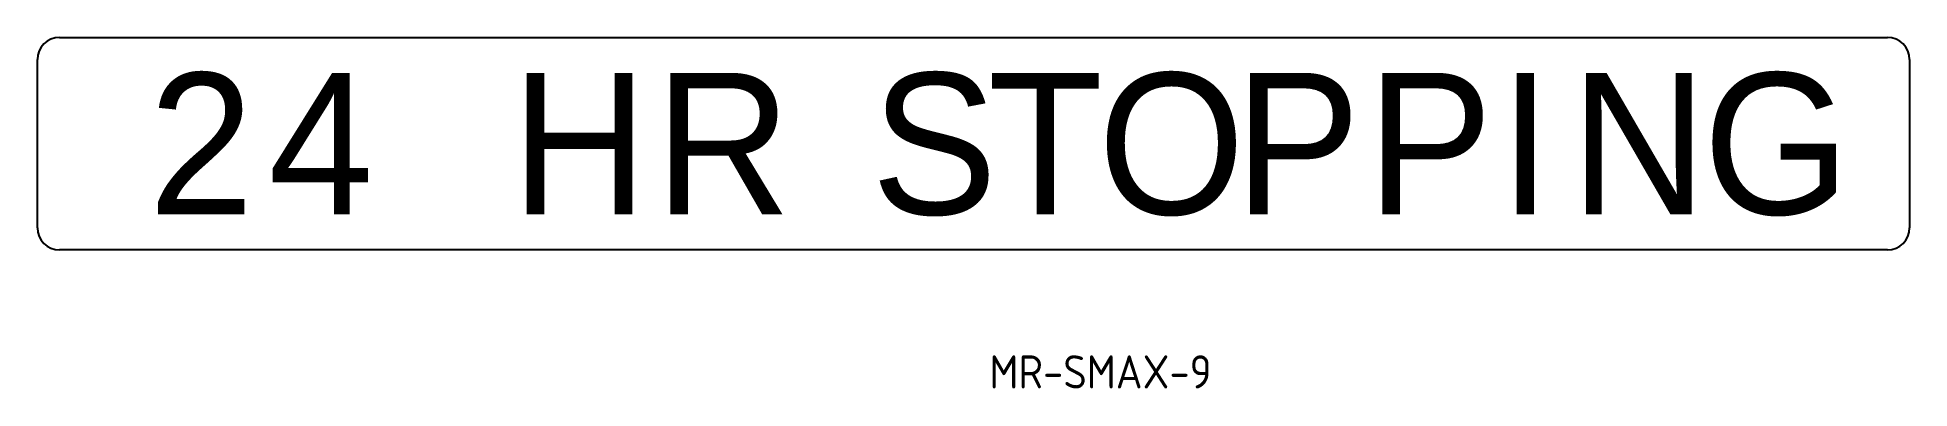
# Model space of a CAD drawing. Extents: x 123 to 264, y 88 to 114.
import ezdxf

# ---------------------------------------------------------------- set-up
doc = ezdxf.new("R2010")
doc.units = 0
doc.layers.get('DEFPOINTS').update_dxf_attribs({"linetype": 'CONTINUOUS'})
doc.layers.add('L35', color=3, linetype='CONTINUOUS')
doc.layers.add('NOTES', color=1, linetype='CONTINUOUS')
doc.styles.add('DSERIES', font='Dseries.shx')
doc.styles.add('ISO', font='iso.shx')

msp = doc.modelspace()

# ---------------------------------------------------------------- linework, layer by layer
at = {"layer": 'DEFPOINTS', "color": 9, "linetype": 'ByBlock'}
msp.add_point((264.32, 113.96, 0), dxfattribs=at)
at = {"layer": 'DEFPOINTS', "color": 0, "linetype": 'ByBlock'}
for p in [(264.32, 111.29, 0), (264.32, 100.62, 0), (122.99, 99.62, 0), (264.32, 99.62, 0), (264.32, 97.96, 0)]:
    msp.add_point(p, dxfattribs=at)
at = {"layer": 'L35'}
for p, q in [((124.66, 113.96, 0), (262.65, 113.96, 0)), ((122.99, 99.62, 0), (122.99, 112.29, 0)), ((264.32, 112.29, 0), (264.32, 99.62, 0)), ((262.65, 97.96, 0), (124.66, 97.96, 0))]:
    msp.add_line(p, q, dxfattribs=at)
for centre, start, end in [((124.66, 112.29, 0), 90, 180), ((262.65, 112.29, 0), 0, 90), ((124.66, 99.62, 0), 180, 270), ((262.65, 99.62, 0), 270, 0)]:
    msp.add_arc(centre, 1.67, start, end, dxfattribs=at)

# ---------------------------------------------------------------- texts
at = {"layer": 'L35', "style": 'DSERIES'}
for s, p in [('2', (131.39, 100.62, 0)), ('4', (140.42, 100.62, 0)), ('H', (158.76, 100.62, 0)), ('R', (169.6, 100.62, 0)), ('S', (185.93, 100.62, 0)), ('T', (194.72, 100.62, 0)), ('O', (203.05, 100.62, 0)), ('P', (213.35, 100.62, 0)), ('P', (223.34, 100.62, 0)), ('I', (233.33, 100.62, 0)), ('N', (238.73, 100.62, 0)), ('G', (248.72, 100.62, 0))]:
    msp.add_text(s, height=10.67, dxfattribs=at).set_placement(p)
at = {"layer": 'NOTES', "style": 'ISO'}
msp.add_text('MR-SMAX-9', height=2.5, dxfattribs=at).set_placement((194.86, 87.51))

doc.saveas('drawing.dxf')
